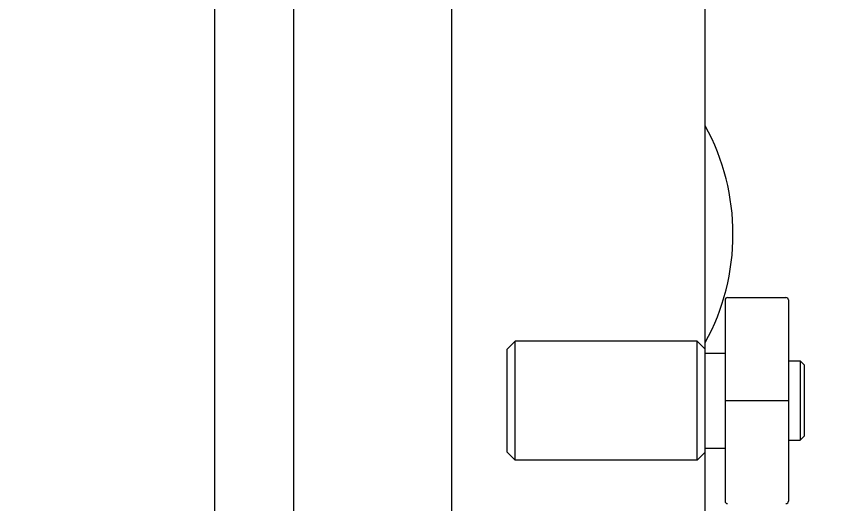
# Model space of a CAD drawing. Extents: x -5598 to 26293, y -3808 to 13850.
# Drawn here: x -627.17 to -616.81, y 2209.93 to 2216.08 of the extents above; entities that cross this region are included whole.
import ezdxf

# ---------------------------------------------------------------- set-up
doc = ezdxf.new("R2010")
doc.units = 0
doc.header["$LTSCALE"] = 100
doc.header["$MEASUREMENT"] = 0
doc.layers.add('AD', color=5, linetype='Continuous', lineweight=9)
doc.layers.add('AK', color=7, linetype='Continuous', lineweight=15)
for name, color, linetype, lineweight, true_color in [('MAKPA ELEKTRIK', 7, 'Continuous', 30, 0x93039a), ('MAKPA GAZ', 7, 'Continuous', 30, 0x046a38), ('MAKPA SIHHI', 7, 'Continuous', 30, 0x428a93)]:
    doc.layers.add(name, color=color, linetype=linetype, lineweight=lineweight, true_color=true_color)
doc.layers.add('OLCU DIS', color=7, linetype='Continuous')
doc.styles.add('MAKPA TESISAT', font='arial.ttf', dxfattribs={"height": 10})
doc.styles.add('olcu', font='romans.shx', dxfattribs={"width": 0.5})
doc.dimstyles.new('1-200', dxfattribs={"dimtxt": 40, "dimasz": 2, "dimexe": 0, "dimexo": 0, "dimgap": 10, "dimtad": 1, "dimdec": 4, "dimrnd": 0.1, "dimzin": 9, "dimdsep": 46, "dimtxsty": 'olcu', "dimblk1": 'SOL', "dimblk2": 'SAG', "dimsah": 1, "dimcen": 0, "dimse1": 1, "dimse2": 1, "dimclre": 13, "dimadec": 0, "dimazin": 0, "dimtfac": 1, "dimtdec": 4, "dimtix": 1, "dimtmove": 2, "dimatfit": 2, "dimldrblk": 'SOL', "dimfxl": 0, "dimtolj": 1, "dimarcsym": 0})
doc.dimstyles.new('MAKPA TESISAT DIM', dxfattribs={"dimscale": 0.7, "dimtxt": 12, "dimasz": 6, "dimexe": 4, "dimexo": 0, "dimgap": 8, "dimtad": 2, "dimtih": 1, "dimtoh": 1, "dimdec": 0, "dimrnd": 5, "dimzin": 0, "dimdsep": 46, "dimtxsty": 'MAKPA TESISAT', "dimblk1": 'OBLIQUE', "dimblk2": 'OBLIQUE', "dimsah": 1, "dimcen": 0, "dimdle": 3, "dimclrd": 256, "dimclre": 256, "dimclrt": 256, "dimadec": 0, "dimazin": 0, "dimtfac": 1, "dimtdec": 0, "dimtix": 1, "dimtofl": 0, "dimtmove": 2, "dimatfit": 3, "dimldrblk": 'OBLIQUE', "dimfxl": 0, "dimtvp": 7, "dimtolj": 1, "dimtzin": 0, "dimarcsym": 0})

# ---------------------------------------------------------------- blocks, each defined once
blk = doc.blocks.new('SOL')
at = {"color": 0}
for p, q in [((0, 30), (0, -6.962459165720928)), ((7.581908020783771, 0), (-6.967154622002339, 0))]:
    blk.add_line(p, q, dxfattribs=at)
blk.add_circle((0, 0), 3, dxfattribs=at)
blk = doc.blocks.new('SAG')
at = {"color": 0}
for p, q in [((0, -30), (0, 6.962459165720928)), ((7.581908020783771, 0), (-6.967154622002339, 0))]:
    blk.add_line(p, q, dxfattribs=at)
blk.add_circle((0, 0), 3, dxfattribs=at)
blk = doc.blocks.new('*D332')
at = {"layer": 'OLCU DIS', "color": 0, "lineweight": -2, "transparency": 16777216}
blk.add_line((21268, -934.9999999999671), (-2967.999999241584, -934.9999999999671), dxfattribs=at)
at = {"layer": 'OLCU DIS', "color": 0, "lineweight": -2, "transparency": 16777216, "xscale": 2, "yscale": 2, "zscale": 2, "rotation": 180}
blk.add_blockref('SAG', (-2969.999999241584, -934.9999999999671), dxfattribs=at)
at = {"layer": 'OLCU DIS', "color": 0, "lineweight": -2, "transparency": 16777216, "xscale": 2, "yscale": 2, "zscale": 2}
blk.add_blockref('SOL', (21270, -934.9999999999671), dxfattribs=at)
at = {"layer": 'OLCU DIS', "color": 0, "transparency": 16777216, "insert": (9295.637683253217, -904.9999999999671), "char_height": 40, "attachment_point": 5, "style": 'olcu'}
blk.add_mtext('\\A1;24240', dxfattribs=at)
blk = doc.blocks.new('OVEN TROLLEY')
at = {"layer": 'AD'}
for p, q in [((-8.1855e-12, -5.271159668650962), (-8.1855e-12, -7.572846326779086)), ((-1.050123701240861, -8.192975711927375), (-1.050123701240861, -5.652676472731402)), ((-0.250029452677154, -8.192975711927375), (-0.250029452677154, -5.652676472731402)), ((-8.1855e-12, -6.272749515378335), (0.1000117810713164, -6.172737734287466)), ((0.1000117810713164, -6.172737734287466), (0.1000117810713164, -7.672914450347887)), ((0.1000117810713164, -6.172737734287466), (2.400282745695676, -6.172737734287466)), ((2.400282745695676, -6.172737734287466), (2.400282745695676, -7.672914450347887)), ((2.400282745695676, -6.172737734287466), (2.500294526763354, -6.272749515378335)), ((2.500294526763354, -6.272805857902881), (2.500294526763354, -7.572846326779086)), ((-1.200141372842153, -6.422767186968143), (-1.250147263387589, -6.472773077513577)), ((-1.200141372842153, -7.422884997690517), (-1.200141372842153, -6.422767186968143)), ((-1.050123701240861, -6.422767186968143), (-1.200141372842153, -6.422767186968143)), ((-8.1855e-12, -6.322755405923886), (-0.250029452677154, -6.322755405923772)), ((-1.250147263387589, -7.372879107145195), (-1.250147263387589, -6.472773077513577)), ((-0.2800329870042333, -6.922826092329387), (-1.020120166913784, -6.922826092329387)), ((-1.200141372842153, -7.422884997690517), (-1.250147263387589, -7.372879107145195)), ((-1.050123701240861, -7.422884997690517), (-1.200141372842153, -7.422884997690517)), ((-8.1855e-12, -7.522896778758196), (-0.250029452677154, -7.522896778758196)), ((-8.1855e-12, -7.572902669303629), (0.1000117810713164, -7.672914450347887)), ((2.400282745695676, -7.672914450347887), (2.500294526763354, -7.572902669303629)), ((0.1000117810713164, -7.672914450347887), (2.400282745695676, -7.672914450347887)), ((-0.2800329870042333, -8.222979246254567), (-1.020120166913784, -8.222979246254567))]:
    blk.add_line(p, q, dxfattribs=at)
for centre, radius, start, end in [((-1.020120166913784, -5.652676472731402), 0.030003534321195, 90, 180), ((-0.2800329870042333, -5.652676472731402), 0.030003534321195, 0, 90), ((2.500294526763354, -9.023073494818505), 2.850748213224147, 151.3112581274623, 208.6887418725377), ((-1.020120166913784, -8.192975711927375), 0.030003534321195, 180, 270), ((-0.2800329870042333, -8.19297571192726), 0.030003534321195, 270, 0)]:
    blk.add_arc(centre, radius, start, end, dxfattribs=at)
for points, start_tangent, end_tangent in [([(-1.020120166913784, -6.922826092329387, -68.87167695313734), (-1.02157709616813, -6.922826092329387, -68.87181980621499), (-1.023034025410652, -6.922826092329387, -68.87196265941763), (-1.023762490096032, -6.922826092329387, -68.87203408595644), (-1.024490954781412, -6.922826092329387, -68.87210551262028), (-1.024855187065895, -6.922826092329387, -68.87214122582718), (-1.025219419350376, -6.922826092329387, -68.8721769391591), (-1.025583651623492, -6.922826092329387, -68.87221265249103), (-1.025765767829394, -6.922826092329387, -68.87223050909446), (-1.025947884035756, -6.922826092329387, -68.87224836569791), (-1.02612306341416, -6.922826092329387, -68.87230125555318), (-1.026298242803932, -6.922826092329387, -68.87235414528342), (-1.02664860157165, -6.922826092329387, -68.87245992486892), (-1.026998960467607, -6.922826092329387, -68.87256570445443), (-1.027349319247149, -6.922826092329387, -68.87267148403993), (-1.028050036910824, -6.922826092329387, -68.87288304308592), (-1.028750754574957, -6.922826092329387, -68.87309460225691), (-1.029451472122218, -6.922826092329387, -68.87330616142792), (-1.030152189786349, -6.922826092329387, -68.8735177204739), (-1.030502548682306, -6.922826092329387, -68.8736235000594), (-1.030852907450025, -6.922826092329387, -68.8737292796449), (-1.031203266229567, -6.922826092329387, -68.87383505923039), (-1.031378445619338, -6.922826092329387, -68.87388794896064), (-1.031553625125525, -6.922826092329387, -68.87394083881588), (-1.03171519515672, -6.922826092329387, -68.87402674718562), (-1.031876765316154, -6.922826092329387, -68.87411265555536), (-1.032199905622745, -6.922826092329387, -68.87428447216982), (-1.032523045813376, -6.922826092329387, -68.87445628890929), (-1.032846186131789, -6.922826092329387, -68.87462810564875), (-1.033492466629013, -6.922826092329387, -68.87497173912767), (-1.034138747149881, -6.922826092329387, -68.87531537260661), (-1.034785027774887, -6.922826092329387, -68.87565900608556), (-1.035431308272563, -6.922826092329387, -68.87600263943948), (-1.035754448462739, -6.922826092329387, -68.87617445617893), (-1.036077588781149, -6.922826092329387, -68.8763462729184), (-1.036400729088199, -6.922826092329387, -68.87651808965788), (-1.036562299119395, -6.922826092329387, -68.8766039980276), (-1.03672386927883, -6.922826092329387, -68.87668990639732), (-1.036867994252588, -6.922826092329387, -68.87680787129322), (-1.037012119354584, -6.922826092329387, -68.87692583631414), (-1.03730036931438, -6.922826092329387, -68.87716176623093), (-1.037588619402409, -6.922826092329387, -68.87739769614772), (-1.037876869361752, -6.922826092329387, -68.87763362606452), (-1.038453369385933, -6.922826092329387, -68.8781054857731), (-1.039029869421937, -6.922826092329387, -68.87857734560669), (-1.039606369457942, -6.922826092329387, -68.87904920544028), (-1.040182869482122, -6.922826092329387, -68.87952106527386), (-1.040471119453284, -6.922826092329387, -68.87975699519068), (-1.040759369529494, -6.922826092329387, -68.87999292510747), (-1.041047619489289, -6.922826092329387, -68.88022885489924), (-1.041191744591285, -6.922826092329387, -68.88034681992015), (-1.041335869565499, -6.922826092329387, -68.88046478481604), (-1.041452018494055, -6.922826092329387, -68.88060618697277), (-1.041568167562217, -6.922826092329387, -68.88074758912947), (-1.041800465535742, -6.922826092329387, -68.88103039331793), (-1.042032763661154, -6.922826092329387, -68.88131319763139), (-1.04226506163468, -6.922826092329387, -68.88159600181983), (-1.042729657756807, -6.922826092329387, -68.8821616103217), (-1.043194253727504, -6.922826092329387, -68.8827272188236), (-1.043658849825987, -6.922826092329387, -68.88329282732548), (-1.044123445924924, -6.922826092329387, -68.88385843582738), (-1.044355743922094, -6.922826092329387, -68.88414124014082), (-1.044588041895621, -6.922826092329387, -68.88442404432925), (-1.044820340020577, -6.922826092329387, -68.88470684864272), (-1.044936488960954, -6.922826092329387, -68.88484825067442), (-1.045052638017748, -6.922826092329387, -68.88498965283114), (-1.045139109828596, -6.922826092329387, -68.88515092207815), (-1.045225581639442, -6.922826092329387, -68.88531219132516), (-1.045398525249765, -6.922826092329387, -68.88563472994419), (-1.045571468999694, -6.922826092329387, -68.88595726843822), (-1.045744412621843, -6.922826092329387, -68.88627980705722), (-1.04609029987705, -6.922826092329387, -68.88692488404524), (-1.046436187237304, -6.922826092329387, -68.88756996115829), (-1.046782074480687, -6.922826092329387, -68.88821503827131), (-1.047127961852766, -6.922826092329387, -68.88886011538436), (-1.047300905474457, -6.922826092329387, -68.88918265387835), (-1.047473849096604, -6.922826092329387, -68.88950519249741), (-1.047646792718295, -6.922826092329387, -68.8898277309914), (-1.047733264517773, -6.922826092329387, -68.88998900023842), (-1.047819736351812, -6.922826092329387, -68.89015026948543), (-1.047873237399471, -6.922826092329387, -68.89032526322414), (-1.047926738330714, -6.922826092329387, -68.89050025696284), (-1.048033740181381, -6.922826092329387, -68.89085024444026), (-1.048140742160285, -6.922826092329387, -68.89120023191765), (-1.048247744011403, -6.922826092329387, -68.89155021927007), (-1.048461747829604, -6.922826092329387, -68.89225019422489), (-1.048675751554583, -6.922826092329387, -68.89295016905471), (-1.04888975538415, -6.922826092329387, -68.89365014400954), (-1.049103759225544, -6.922826092329387, -68.89435011883937), (-1.04921076107621, -6.922826092329387, -68.89470010631678), (-1.049317763055114, -6.922826092329387, -68.89505009379418), (-1.049424764906234, -6.922826092329387, -68.89540008114658), (-1.049478265837477, -6.922826092329387, -68.89557507488529), (-1.049531766756899, -6.922826092329387, -68.895750068624), (-1.049550264697699, -6.922826092329387, -68.89593539420477), (-1.049568762743092, -6.922826092329387, -68.89612071991057), (-1.049605758612869, -6.922826092329387, -68.89649137119709), (-1.049642754470369, -6.922826092329387, -68.89686202235862), (-1.049679750445193, -6.922826092329387, -68.89723267364518), (-1.049753742277059, -6.922826092329387, -68.89797397621827), (-1.049827734004793, -6.922826092329387, -68.89871527866636), (-1.049975717681262, -6.922826092329387, -68.90019788368751), (-1.050123701240861, -6.922826092329387, -68.90168048870868)], (-0.0372929954, -1e-16, -0.0036566102), (-0.0037879345, 0, -0.0379502177)), ([(-0.250029452677154, -6.922826092329387, -68.90168048745853), (-0.2501723058835523, -6.922826092329387, -68.90022355821189), (-0.2503151590899506, -6.922826092329387, -68.89876662896525), (-0.2503865856174343, -6.922826092329387, -68.8980381642794), (-0.2504580121567415, -6.922826092329387, -68.8973096997186), (-0.250493725490287, -6.922826092329387, -68.89694546731317), (-0.2505294388238326, -6.922826092329387, -68.89658123503278), (-0.2505651520295942, -6.922826092329387, -68.89621700275237), (-0.2505830087661707, -6.922826092329387, -68.89603488654966), (-0.2506008653631397, -6.922826092329387, -68.89585277034693), (-0.2506537550907524, -6.922826092329387, -68.89567759096137), (-0.2507066449466038, -6.922826092329387, -68.89550241157579), (-0.2508124245409817, -6.922826092329387, -68.89515205280465), (-0.250918204123991, -6.922826092329387, -68.89480169390848), (-0.2510239835792163, -6.922826092329387, -68.8944513351373), (-0.2512355427452348, -6.922826092329387, -68.89375061746999), (-0.2514471019230768, -6.922826092329387, -68.89304989980268), (-0.2516586609613114, -6.922826092329387, -68.89234918226036), (-0.2518702201391534, -6.922826092329387, -68.89164846459306), (-0.2519759997221627, -6.922826092329387, -68.89129810582189), (-0.2520817793056267, -6.922826092329387, -68.89094774692573), (-0.2521875587603972, -6.922826092329387, -68.89059738815459), (-0.2522404486162486, -6.922826092329387, -68.89042220876898), (-0.2522933383670534, -6.922826092329387, -68.89024702925842), (-0.2523792467277417, -6.922826092329387, -68.89008545922597), (-0.25246515508843, -6.922826092329387, -68.88992388906853), (-0.2526369718216301, -6.922826092329387, -68.88960074875364), (-0.2528087885780224, -6.922826092329387, -68.88927760856375), (-0.2529806052998538, -6.922826092329387, -68.88895446824883), (-0.2533242387894461, -6.922826092329387, -68.88830818774403), (-0.253667872139431, -6.922826092329387, -68.88766190723925), (-0.2540115056171999, -6.922826092329387, -68.88701562673445), (-0.2543551390954235, -6.922826092329387, -68.88636934610464), (-0.2545269558518157, -6.922826092329387, -68.88604620591475), (-0.2546987725736471, -6.922826092329387, -68.88572306559985), (-0.2548705893300394, -6.922826092329387, -68.88539992540996), (-0.2549564976907277, -6.922826092329387, -68.88523835525251), (-0.2550424060632395, -6.922826092329387, -68.88507678509504), (-0.2551603709543997, -6.922826092329387, -68.8849326601176), (-0.2552783358573833, -6.922826092329387, -68.88478853501509), (-0.2555142657679426, -6.922826092329387, -68.88450028506017), (-0.2557501956898704, -6.922826092329387, -68.88421203510524), (-0.2559861256004297, -6.922826092329387, -68.8839237850253), (-0.2564579854333715, -6.922826092329387, -68.88334728499042), (-0.2569298452663133, -6.922826092329387, -68.88277078495555), (-0.2574017049710164, -6.922826092329387, -68.88219428492067), (-0.257873564815327, -6.922826092329387, -68.88161778488579), (-0.2581094947372549, -6.922826092329387, -68.88132953493087), (-0.2583454246478141, -6.922826092329387, -68.88104128485094), (-0.2585813545701967, -6.922826092329387, -68.88075303489599), (-0.2586993194499882, -6.922826092329387, -68.88060890991852), (-0.2588172844807559, -6.922826092329387, -68.88046478481604), (-0.2589586866401987, -6.922826092329387, -68.88034863588408), (-0.2591000886595793, -6.922826092329387, -68.88023248682705), (-0.2593828929784649, -6.922826092329387, -68.88000018883811), (-0.2596656971809352, -6.922826092329387, -68.87976789072414), (-0.2599485014879974, -6.922826092329387, -68.87953559273515), (-0.2605141099857064, -6.922826092329387, -68.87907099663221), (-0.2610797184834155, -6.922826092329387, -68.87860640065428), (-0.2616453269924932, -6.922826092329387, -68.87814180455135), (-0.2622109354902022, -6.922826092329387, -68.87767720844839), (-0.2624937396926725, -6.922826092329387, -68.87744491045942), (-0.2627765439997347, -6.922826092329387, -68.87721261247046), (-0.2630593481785581, -6.922826092329387, -68.87698031435647), (-0.2632007503380009, -6.922826092329387, -68.8768641654245), (-0.2633421524974437, -6.922826092329387, -68.8767480163675), (-0.2635034217346401, -6.922826092329387, -68.87666154455641), (-0.26366469098366, -6.922826092329387, -68.87657507274528), (-0.2639872294816996, -6.922826092329387, -68.8764021291231), (-0.2643097680956998, -6.922826092329387, -68.87622918537586), (-0.2646323065937395, -6.922826092329387, -68.87605624175364), (-0.265277383717148, -6.922826092329387, -68.87571035450922), (-0.2659224608296427, -6.922826092329387, -68.8753644671398), (-0.2665675379298591, -6.922826092329387, -68.87501857989537), (-0.267212614914115, -6.922826092329387, -68.87467269265093), (-0.267535153551762, -6.922826092329387, -68.87449974890372), (-0.2678576920379783, -6.922826092329387, -68.87432680528151), (-0.2681802305355632, -6.922826092329387, -68.87415386165932), (-0.2683414999009983, -6.922826092329387, -68.87406738984821), (-0.2685027691500181, -6.922826092329387, -68.87398091803709), (-0.268677762880543, -6.922826092329387, -68.87392741698484), (-0.26885275663426, -6.922826092329387, -68.8738739160576), (-0.2692027439793492, -6.922826092329387, -68.87376691420313), (-0.269552731463591, -6.922826092329387, -68.87365991234866), (-0.2699027189250955, -6.922826092329387, -68.87355291036914), (-0.27060269376625, -6.922826092329387, -68.87333890653518), (-0.2713026687233651, -6.922826092329387, -68.87312490282622), (-0.2720026435526961, -6.922826092329387, -68.87291089899226), (-0.2727026184984425, -6.922826092329387, -68.87269689515828), (-0.2730526058667237, -6.922826092329387, -68.8725898933038), (-0.2734025933277735, -6.922826092329387, -68.87248289144932), (-0.2737525808124701, -6.922826092329387, -68.87237588946978), (-0.273927574542995, -6.922826092329387, -68.8723223885426), (-0.2741025682853433, -6.922826092329387, -68.87226888761535), (-0.2742878938756803, -6.922826092329387, -68.87225038968634), (-0.2744732194428252, -6.922826092329387, -68.87223189163232), (-0.2748438707399146, -6.922826092329387, -68.87219489577434), (-0.2752145220138118, -6.922826092329387, -68.87215789991636), (-0.2755851733113559, -6.922826092329387, -68.87212090393335), (-0.2763264757427351, -6.922826092329387, -68.87204691221734), (-0.2770677783373685, -6.922826092329387, -68.87197292037634), (-0.2785503833633811, -6.922826092329387, -68.87182493669431), (-0.2800329883662016, -6.922826092329387, -68.87167695313734)], (-0.0036566102, 0, 0.0372929954), (-0.0379502177, -1e-16, 0.0037879345))]:
    blk.add_spline(points, degree=3, dxfattribs=dict(at, start_tangent=start_tangent, end_tangent=end_tangent))
at = {"layer": 'AK'}
for p, q in [((3.200376994259386, -4.122496222343784), (3.200376994259386, -12.34222436201526)), ((5.200612615669339, -14.9173121060594), (5.200612615669339, -5.416554677847329)), ((6.200730426380233, -14.9173121060594), (6.200730426380233, -5.416554677847329)), ((-8.1855e-12, -7.572902669303629), (-7.7307e-12, -74.59823857072041))]:
    blk.add_line(p, q, dxfattribs=at)
blk = doc.blocks.new('_OBLIQUE')
at = {"color": 0, "linetype": 'ByBlock', "lineweight": -2}
blk.add_line((-0.5, -0.5), (0.5, 0.5), dxfattribs=at)
blk = doc.blocks.new('*D1005')
at = {"layer": 'MAKPA SIHHI', "lineweight": -2, "transparency": 16777216}
for p, q in [((-749.7533808635154, 2197.232070836355), (-749.7533808635153, 2517.767929162604)), ((-610.0000000024922, 2515.667929162604), (-752.5533808635154, 2515.667929162604)), ((-609.9999999999998, 2199.332070836355), (-752.5533808635154, 2199.332070836355))]:
    blk.add_line(p, q, dxfattribs=at)
at = {"layer": 'MAKPA SIHHI', "lineweight": -2, "transparency": 16777216, "xscale": 4.199999999999998, "yscale": 4.199999999999998, "zscale": 4.199999999999998}
for p, rotation in [((-749.7533808635153, 2515.667929162604), 90), ((-749.7533808635154, 2199.332070836355), 270)]:
    blk.add_blockref('_OBLIQUE', p, dxfattribs=dict(at, rotation=rotation))
at = {"layer": 'MAKPA SIHHI', "transparency": 16777216, "insert": (-766.4345541240889, 2357.49999999948), "char_height": 10, "attachment_point": 5, "style": 'MAKPA TESISAT'}
blk.add_mtext('\\A1;315', dxfattribs=at)
blk = doc.blocks.new('*D770')
at = {"layer": 'MAKPA ELEKTRIK', "lineweight": -2, "transparency": 16777216}
for p, q in [((-689.5784831843553, 2197.232070836355), (-689.5784831843553, 2722.767929162604)), ((-610.0000000025401, 2720.667929162604), (-692.3784831843553, 2720.667929162604)), ((-609.9999999999998, 2199.332070836355), (-692.3784831843553, 2199.332070836355))]:
    blk.add_line(p, q, dxfattribs=at)
at = {"layer": 'MAKPA ELEKTRIK', "lineweight": -2, "transparency": 16777216, "xscale": 4.199999999999998, "yscale": 4.199999999999998, "zscale": 4.199999999999998}
for p, rotation in [((-689.5784831843553, 2720.667929162604), 90), ((-689.5784831843553, 2199.332070836355), 270)]:
    blk.add_blockref('_OBLIQUE', p, dxfattribs=dict(at, rotation=rotation))
at = {"layer": 'MAKPA ELEKTRIK', "transparency": 16777216, "insert": (-706.2084968269203, 2459.999999999479), "char_height": 10, "attachment_point": 5, "style": 'MAKPA TESISAT'}
blk.add_mtext('\\A1;520', dxfattribs=at)
blk = doc.blocks.new('*D1068')
at = {"layer": 'MAKPA GAZ', "lineweight": -2, "transparency": 16777216}
for p, q in [((-762.5317205052996, 2199.332070836351), (-762.5317205052996, 2392.035892867825)), ((-609.9999999999998, 2189.999999998954), (-609.9999999999998, 2392.035892867825)), ((-607.8999999999997, 2389.235892867825), (-764.6317205052999, 2389.235892867825))]:
    blk.add_line(p, q, dxfattribs=at)
at = {"layer": 'MAKPA GAZ', "lineweight": -2, "transparency": 16777216, "xscale": 4.199999999999998, "yscale": 4.199999999999998, "zscale": 4.199999999999998, "rotation": 180}
blk.add_blockref('_OBLIQUE', (-762.5317205052996, 2389.235892867825), dxfattribs=at)
at = {"layer": 'MAKPA GAZ', "lineweight": -2, "transparency": 16777216, "xscale": 4.199999999999998, "yscale": 4.199999999999998, "zscale": 4.199999999999998}
blk.add_blockref('_OBLIQUE', (-609.9999999999998, 2389.235892867825), dxfattribs=at)
at = {"layer": 'MAKPA GAZ', "transparency": 16777216, "insert": (-686.2658602526498, 2399.941622745041), "char_height": 10, "attachment_point": 5, "style": 'MAKPA TESISAT'}
blk.add_mtext('\\A1;155', dxfattribs=at)

msp = doc.modelspace()

# ---------------------------------------------------------------- block references
at = {"layer": 'AK', "rotation": 180}
msp.add_blockref('OVEN TROLLEY', (-618.4705610021398, 2204.310057637898), dxfattribs=at)

# ---------------------------------------------------------------- dimensions: what is measured, and where the dimension line sits
at = {"layer": 'MAKPA ELEKTRIK'}
dim = msp.add_linear_dim(base=(-689.5784831843553, 2720.667929162604), p1=(-609.9999999999998, 2199.332070836355), p2=(-610.0000000025401, 2720.667929162604), angle=90, dimstyle='MAKPA TESISAT DIM', override={"dimfxl": 0}, dxfattribs=at)
dim.commit()
dim.dimension.update_dxf_attribs({"geometry": '*D770', "text_midpoint": (-706.2084968269203, 2459.999999999479)})
at = {"layer": 'MAKPA GAZ'}
dim = msp.add_linear_dim(base=(-762.5317205052996, 2389.235892867825), p1=(-609.9999999999998, 2189.999999998954), p2=(-762.5317205052996, 2199.332070836351), dimstyle='MAKPA TESISAT DIM', override={"dimfxl": 0}, dxfattribs=at)
dim.commit()
dim.dimension.update_dxf_attribs({"geometry": '*D1068', "text_midpoint": (-686.2658602526498, 2399.941622745041)})
at = {"layer": 'MAKPA SIHHI'}
dim = msp.add_linear_dim(base=(-749.7533808635153, 2515.667929162604), p1=(-609.9999999999998, 2199.332070836355), p2=(-610.0000000024922, 2515.667929162604), angle=90, dimstyle='MAKPA TESISAT DIM', override={"dimfxl": 0}, dxfattribs=at)
dim.commit()
dim.dimension.update_dxf_attribs({"geometry": '*D1005', "text_midpoint": (-766.4345541240889, 2357.49999999948)})
at = {"layer": 'OLCU DIS', "color": 7}
dim = msp.add_linear_dim(base=(-2969.999999241584, -934.9999999999671), p1=(21270, -634.9999999999673), p2=(-2969.999999241583, 7534.999999997421), dimstyle='1-200', dxfattribs=at)
dim.commit()
dim.dimension.update_dxf_attribs({"geometry": '*D332', "text_midpoint": (9295.637683253217, -904.9999999999671), "dimtype": 160})

doc.saveas('drawing.dxf')
